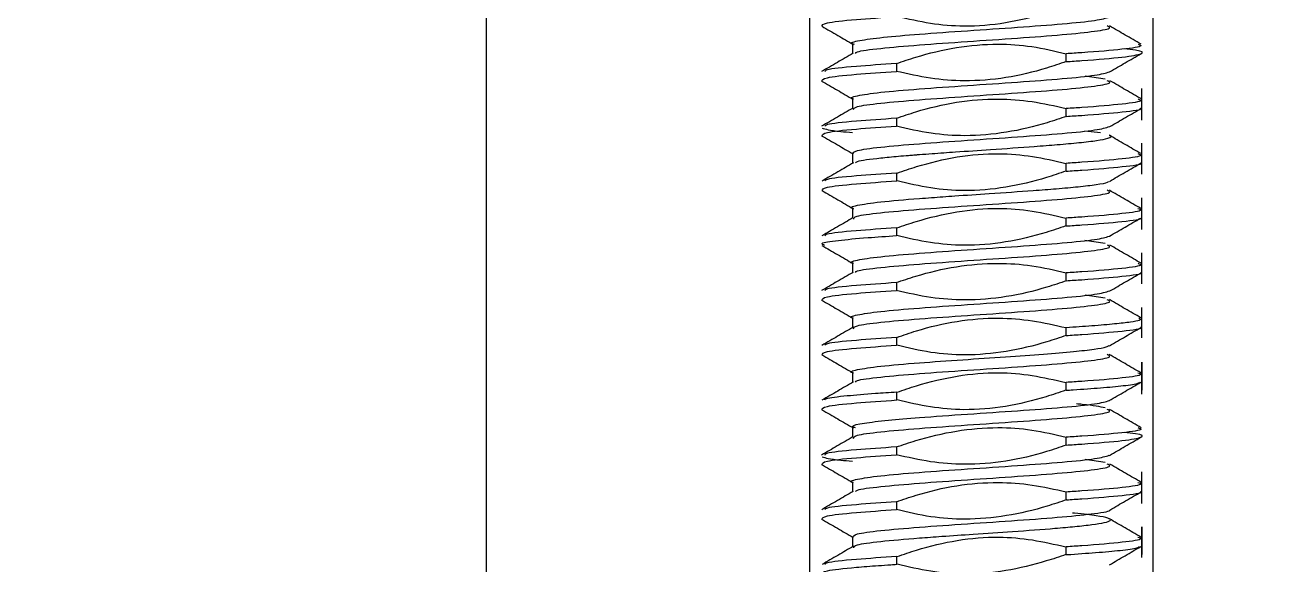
# Model space of a CAD drawing. Header units: millimetres. Extents: x 2 to 1187, y 2 to 839.
# Drawn here: x 187.416 to 190.286, y 437.125 to 438.356 of the extents above; entities that cross this region are included whole.
import ezdxf

# ---------------------------------------------------------------- set-up
doc = ezdxf.new("R2010")
doc.units = ezdxf.units.MM

msp = doc.modelspace()

# ---------------------------------------------------------------- hatches: boundary and pattern name
h = msp.add_hatch()
h.set_pattern_fill('ANSI31', color=256, scale=0.3)
h.paths.add_polyline_path([(600.3858, 723.2245), (600.3858, 724.6149), (599.1608, 724.6149, 0.414214), (598.8858, 724.3399), (598.8858, 719.8899, 0.414214), (599.1608, 719.6149), (600.3858, 719.6149), (600.3858, 721.0053, -0.444966)])
h.paths.add_polyline_path([(648.8858, 724.3399, 0.414214), (648.6108, 724.6149), (647.8858, 724.6149), (647.3858, 724.6149), (647.3858, 723.2245, -0.444966), (647.3858, 721.0053), (647.3858, 719.6149), (648.6108, 719.6149, 0.414214), (648.8858, 719.8899)])
h.paths.add_polyline_path([(648.8858, 681.5899, 0.414214), (648.6108, 681.8649), (647.3858, 681.8649), (647.3858, 680.4745, -0.444966), (647.3858, 678.2553), (647.3858, 676.8649), (648.6108, 676.8649, 0.414214), (648.8858, 677.1399)])
h.paths.add_polyline_path([(600.3858, 678.2553, -0.444966), (600.3858, 680.4745), (600.3858, 681.8649), (599.1608, 681.8649, 0.414214), (598.8858, 681.5899), (598.8858, 677.1399, 0.414214), (599.1608, 676.8649), (600.1358, 676.8649), (600.3858, 676.8649)])
h.paths.add_polyline_path([(204.0979, 197.9237, 0.414214), (203.8229, 198.1987), (203.0979, 198.1987), (202.5979, 198.1987), (202.5979, 196.8084, -0.212442), (203.0916, 195.6987, -0.212442), (202.5979, 194.5891), (202.5979, 193.1987), (203.8229, 193.1987, 0.414214), (204.0979, 193.4737)])
h.paths.add_polyline_path([(155.5979, 198.1987), (154.3729, 198.1987, 0.414214), (154.0979, 197.9237), (154.0979, 193.4737, 0.414214), (154.3729, 193.1987), (155.5979, 193.1987), (155.5979, 194.5891, -0.212442), (155.1041, 195.6987, -0.212442), (155.5979, 196.8084)])
h.paths.add_polyline_path([(155.5979, 154.0584), (155.5979, 155.4487), (154.3729, 155.4487, 0.414214), (154.0979, 155.1737), (154.0979, 150.7237, 0.414214), (154.3729, 150.4487), (155.3479, 150.4487), (155.5979, 150.4487), (155.5979, 151.8391, -0.444966)])
h.paths.add_polyline_path([(204.0979, 155.1737, 0.414214), (203.8229, 155.4487), (202.5979, 155.4487), (202.5979, 154.0584, -0.212442), (203.0916, 152.9487, -0.212442), (202.5979, 151.8391), (202.5979, 150.4487), (203.8229, 150.4487, 0.414214), (204.0979, 150.7237)])
h = msp.add_hatch()
h.set_pattern_fill('ANSI31', color=256, scale=0.3, angle=90)
h.paths.add_polyline_path([(159.0979, 197.9237, 0.414214), (158.8229, 198.1987), (157.5979, 198.1987), (157.5979, 196.8084, -0.212442), (158.0916, 195.6987, -0.212442), (157.5979, 194.5891), (157.5979, 193.1987), (158.8229, 193.1987, 0.414214), (159.0979, 193.4737)])
h.paths.add_polyline_path([(200.5979, 196.8084), (200.5979, 198.1987), (199.3729, 198.1987, 0.414214), (199.0979, 197.9237), (199.0979, 193.4737, 0.414214), (199.3729, 193.1987), (200.3479, 193.1987), (200.5979, 193.1987), (200.5979, 194.5891, -0.444966)])
h.paths.add_polyline_path([(157.5979, 154.0584), (157.5979, 155.4487), (158.8229, 155.4487), (159.0979, 155.4487), (159.0979, 150.4487), (158.8229, 150.4487), (157.5979, 150.4487), (157.5979, 151.8391, 0.444966)])
h.paths.add_polyline_path([(200.5979, 154.0584), (200.5979, 155.4487), (199.3729, 155.4487, 0.414214), (199.0979, 155.1737), (199.0979, 150.7237, 0.414214), (199.3729, 150.4487), (200.5979, 150.4487), (200.5979, 151.8391, -0.444966)])
h.paths.add_polyline_path([(603.8858, 724.3399, 0.414214), (603.6108, 724.6149), (602.3858, 724.6149), (602.3858, 723.2245, -0.444966), (602.3858, 721.0053), (602.3858, 719.6149), (603.6108, 719.6149, 0.414214), (603.8858, 719.8899)])
h.paths.add_polyline_path([(645.3858, 724.6149), (644.1608, 724.6149, 0.414214), (643.8858, 724.3399), (643.8858, 719.8899, 0.414214), (644.1608, 719.6149), (645.1358, 719.6149), (645.3858, 719.6149), (645.3858, 721.0053, -0.444966), (645.3858, 723.2245)])
h.paths.add_polyline_path([(645.3858, 680.4745), (645.3858, 681.8649), (644.1608, 681.8649, 0.414214), (643.8858, 681.5899), (643.8858, 677.1399, 0.414214), (644.1608, 676.8649), (645.3858, 676.8649), (645.3858, 678.2553, -0.444966)])
h.paths.add_polyline_path([(603.8858, 681.5899, 0.414214), (603.6108, 681.8649), (602.6358, 681.8649), (602.3858, 681.8649), (602.3858, 680.4745, -0.444966), (602.3858, 678.2553), (602.3858, 676.8649), (603.6108, 676.8649, 0.414214), (603.8858, 677.1399)])

# ---------------------------------------------------------------- linework, layer by layer
at = {"color": 7, "linetype": 'Continuous', "lineweight": 25}
for p, q in [((188.4678, 440.6266), (188.4678, 435.3766)), ((189.206, 440.6203), (189.206, 435.3766)), ((189.9898, 435.3766), (189.9898, 440.6203)), ((189.3035, 438.3147), (189.3035, 438.2913)), ((189.7914, 438.2733), (189.7914, 438.2912)), ((189.4044, 438.269), (189.4044, 438.2512)), ((189.8805, 438.2332), (189.8345, 438.24)), ((189.9638, 438.1395), (189.9638, 438.2121)), ((189.3035, 438.1897), (189.3035, 438.1665)), ((189.4044, 438.144), (189.4044, 438.1261)), ((189.7914, 438.1483), (189.7914, 438.1662)), ((189.8697, 438.1104), (189.8342, 438.1149)), ((189.9638, 438.0168), (189.9638, 438.0871)), ((189.3035, 438.0647), (189.3035, 438.041)), ((189.7914, 438.0234), (189.7914, 438.0411)), ((189.4044, 438.019), (189.4044, 438.0011)), ((189.3035, 437.9398), (189.3035, 437.9161)), ((189.9638, 437.8905), (189.9638, 437.9621)), ((189.7914, 437.8983), (189.7914, 437.9162)), ((189.4044, 437.894), (189.4044, 437.8762)), ((189.8806, 437.8582), (189.8343, 437.865)), ((189.9638, 437.766), (189.9638, 437.8371)), ((189.3035, 437.8147), (189.3035, 437.7915)), ((189.4044, 437.769), (189.4044, 437.7512)), ((189.7914, 437.7733), (189.7914, 437.7912)), ((189.8805, 437.7332), (189.8345, 437.74)), ((189.9638, 437.6427), (189.9638, 437.7121)), ((189.3035, 437.6897), (189.3035, 437.6662)), ((189.7914, 437.6483), (189.7914, 437.6661)), ((189.4044, 437.644), (189.4044, 437.6261)), ((189.9638, 437.5233), (189.9638, 437.5871)), ((189.9638, 437.5871), (189.9638, 437.5233)), ((189.9638, 437.5143), (189.9638, 437.5871)), ((189.3035, 437.5647), (189.3035, 437.5409)), ((189.7914, 437.5234), (189.7914, 437.5412)), ((189.4044, 437.519), (189.4044, 437.5012)), ((189.3035, 437.4397), (189.3035, 437.4163)), ((189.4044, 437.394), (189.4044, 437.3762)), ((189.7914, 437.3983), (189.7914, 437.4162)), ((189.8805, 437.3582), (189.8345, 437.365)), ((189.9638, 437.2648), (189.9638, 437.3371)), ((189.3035, 437.3147), (189.3035, 437.2914)), ((189.7914, 437.2733), (189.7914, 437.2911)), ((189.4044, 437.269), (189.4044, 437.2511)), ((189.9638, 437.1483), (189.9638, 437.2121)), ((189.9638, 437.2121), (189.9638, 437.1483)), ((189.9638, 437.1414), (189.9638, 437.2121)), ((189.3035, 437.1897), (189.3035, 437.166)), ((189.7914, 437.1483), (189.7914, 437.1662)), ((189.4044, 437.144), (189.4044, 437.1261))]:
    msp.add_line(p, q, dxfattribs=at)
at = {"color": 7, "linetype": 'Continuous', "lineweight": 18}
msp.add_circle((179.0979, 455.6266), 42.7508, dxfattribs=at)
at = {"color": 7, "linetype": 'Continuous', "lineweight": 25}
msp.add_arc((179.0979, 455.6266), 56.25, 154.83497, 352.33774, dxfattribs=at)
for points, knots in [([(189.7903, 438.3983), (189.7755, 438.3933), (189.7007, 438.368), (189.5958, 438.3487), (189.481, 438.3588), (189.4308, 438.3704), (189.4054, 438.3762)], [0, 0, 0, 0, 0.1201775, 0.6053162, 0.8008471, 1, 1, 1, 1]), ([(189.2344, 438.3539), (189.2348, 438.3565), (189.2356, 438.3617), (189.3015, 438.3691), (189.3721, 438.3739), (189.4047, 438.3762)], [0, 0, 0, 0, 0.3451406, 0.6968531, 1, 1, 1, 1]), ([(189.3085, 438.3125), (189.3067, 438.313), (189.2954, 438.316), (189.3159, 438.3214), (189.3685, 438.3288), (189.456, 438.3362), (189.5651, 438.3439), (189.6828, 438.3517), (189.7866, 438.3595), (189.8646, 438.3673), (189.8817, 438.3724), (189.8901, 438.375)], [0, 0, 0, 0, 0.022833, 0.143513, 0.261189, 0.375857, 0.501036, 0.626215, 0.751394, 0.876573, 1, 1, 1, 1]), ([(189.2342, 438.354), (189.2462, 438.347), (189.2701, 438.3331), (189.294, 438.3192), (189.3059, 438.3123)], [0, 0, 0, 0, 0.500196, 1, 1, 1, 1]), ([(189.3106, 438.2921), (189.3112, 438.2933), (189.3131, 438.2971), (189.3639, 438.3035), (189.4522, 438.3113), (189.5651, 438.3192), (189.6823, 438.327), (189.7873, 438.3348), (189.8614, 438.3426), (189.8969, 438.3492), (189.8882, 438.3532), (189.8852, 438.3546)], [0, 0, 0, 0, 0.057847, 0.182825, 0.307803, 0.432782, 0.55776, 0.682738, 0.807717, 0.932695, 1, 1, 1, 1]), ([(189.9621, 438.313), (189.9501, 438.32), (189.9262, 438.3339), (189.9022, 438.3478), (189.8903, 438.3547)], [0, 0, 0, 0, 0.500271, 1, 1, 1, 1]), ([(189.4036, 438.269), (189.4184, 438.2739), (189.4933, 438.2989), (189.5982, 438.3177), (189.7142, 438.3095), (189.7654, 438.2973), (189.7914, 438.2912)], [0, 0, 0, 0, 0.119285, 0.600473, 0.796805, 1, 1, 1, 1]), ([(189.9554, 438.3131), (189.9588, 438.3118), (189.9691, 438.3079), (189.925, 438.3013), (189.855, 438.2953), (189.8035, 438.292), (189.7914, 438.2912)], [0, 0, 0, 0, 0.178998, 0.535276, 0.891554, 1, 1, 1, 1]), ([(189.3051, 438.2922), (189.2932, 438.2853), (189.2692, 438.2714), (189.2452, 438.2575), (189.2332, 438.2506)], [0, 0, 0, 0, 0.499752, 1, 1, 1, 1]), ([(189.7914, 438.2733), (189.8034, 438.2741), (189.8549, 438.2775), (189.9275, 438.2835), (189.9691, 438.2913), (189.9664, 438.2976), (189.9328, 438.3012), (189.9234, 438.3022)], [0, 0, 0, 0, 0.082482, 0.352994, 0.623507, 0.89402, 1, 1, 1, 1]), ([(189.8903, 438.2498), (189.9023, 438.2568), (189.9262, 438.2707), (189.9501, 438.2845), (189.9621, 438.2915)], [0, 0, 0, 0, 0.499838, 1, 1, 1, 1]), ([(189.4041, 438.269), (189.3719, 438.2667), (189.3022, 438.2619), (189.2436, 438.2558), (189.2412, 438.2519), (189.2405, 438.2506)], [0, 0, 0, 0, 0.364217, 0.788961, 1, 1, 1, 1]), ([(189.7913, 438.2733), (189.7764, 438.2682), (189.7017, 438.2425), (189.5964, 438.2247), (189.4807, 438.2337), (189.4297, 438.2453), (189.4037, 438.2511)], [0, 0, 0, 0, 0.119414, 0.601942, 0.797504, 1, 1, 1, 1]), ([(189.2333, 438.229), (189.2453, 438.222), (189.2693, 438.2081), (189.2932, 438.1942), (189.3052, 438.1873)], [0, 0, 0, 0, 0.500167, 1, 1, 1, 1]), ([(189.2344, 438.229), (189.2348, 438.2315), (189.2355, 438.2367), (189.3014, 438.2441), (189.3717, 438.2489), (189.4041, 438.2511)], [0, 0, 0, 0, 0.3460231, 0.6979819, 1, 1, 1, 1]), ([(189.3058, 438.1874), (189.3056, 438.1875), (189.2938, 438.1901), (189.3112, 438.1954), (189.3614, 438.2032), (189.4528, 438.211), (189.5649, 438.2188), (189.6826, 438.2266), (189.7864, 438.2345), (189.8644, 438.2422), (189.8815, 438.2474), (189.89, 438.2499)], [0, 0, 0, 0, 0.002186, 0.127184, 0.252182, 0.37718, 0.502177, 0.627175, 0.752173, 0.877171, 1, 1, 1, 1]), ([(189.3062, 438.1637), (189.3065, 438.166), (189.3073, 438.171), (189.3632, 438.1785), (189.4526, 438.1863), (189.5653, 438.1942), (189.6825, 438.202), (189.7875, 438.2098), (189.8615, 438.2176), (189.8969, 438.2242), (189.8882, 438.2282), (189.8852, 438.2296)], [0, 0, 0, 0, 0.106815, 0.225397, 0.343979, 0.462561, 0.581142, 0.699724, 0.818306, 0.936888, 1, 1, 1, 1]), ([(189.963, 438.188), (189.951, 438.195), (189.927, 438.2089), (189.9031, 438.2228), (189.8911, 438.2297)], [0, 0, 0, 0, 0.500199, 1, 1, 1, 1]), ([(189.404, 438.1439), (189.4188, 438.149), (189.4935, 438.1748), (189.5988, 438.1924), (189.7145, 438.1838), (189.7655, 438.1723), (189.7914, 438.1665)], [0, 0, 0, 0, 0.119443, 0.601986, 0.798124, 1, 1, 1, 1]), ([(189.9554, 438.1881), (189.9588, 438.1868), (189.9691, 438.1829), (189.9251, 438.1763), (189.8552, 438.1703), (189.8035, 438.1669), (189.7914, 438.1662)], [0, 0, 0, 0, 0.1781075, 0.5344611, 0.8908146, 1, 1, 1, 1]), ([(189.3052, 438.1674), (189.2932, 438.1605), (189.2693, 438.1466), (189.2453, 438.1327), (189.2334, 438.1258)], [0, 0, 0, 0, 0.499848, 1, 1, 1, 1]), ([(189.4042, 438.144), (189.3721, 438.1417), (189.3025, 438.1369), (189.2442, 438.1309), (189.2417, 438.127), (189.2409, 438.1258)], [0, 0, 0, 0, 0.368688, 0.799171, 1, 1, 1, 1]), ([(189.7925, 438.1484), (189.7777, 438.1434), (189.7029, 438.1182), (189.5978, 438.0999), (189.4815, 438.1079), (189.43, 438.1199), (189.4038, 438.1261)], [0, 0, 0, 0, 0.119028, 0.599301, 0.795571, 1, 1, 1, 1]), ([(189.7918, 438.1484), (189.8038, 438.1491), (189.8554, 438.1525), (189.9229, 438.1585), (189.966, 438.1639), (189.9612, 438.1666), (189.961, 438.1667)], [0, 0, 0, 0, 0.12862, 0.553298, 0.977976, 1, 1, 1, 1]), ([(189.8909, 438.1251), (189.9029, 438.132), (189.9268, 438.1459), (189.9508, 438.1598), (189.9628, 438.1667)], [0, 0, 0, 0, 0.499782, 1, 1, 1, 1]), ([(189.2342, 438.1217), (189.2421, 438.1191), (189.2524, 438.1157), (189.2942, 438.1123), (189.3036, 438.1116)], [0, 0, 0, 0, 0.7746193, 1, 1, 1, 1]), ([(189.2349, 438.1043), (189.2354, 438.1068), (189.2364, 438.1118), (189.3016, 438.1191), (189.3718, 438.1239), (189.4042, 438.1261)], [0, 0, 0, 0, 0.335917, 0.693698, 1, 1, 1, 1]), ([(189.3052, 438.0626), (189.3055, 438.0652), (189.306, 438.0704), (189.363, 438.0782), (189.4527, 438.086), (189.5652, 438.0938), (189.6828, 438.1016), (189.7866, 438.1095), (189.8649, 438.1173), (189.882, 438.1225), (189.8906, 438.1251)], [0, 0, 0, 0, 0.124648, 0.24971, 0.374771, 0.499833, 0.624895, 0.749957, 0.875019, 1, 1, 1, 1]), ([(189.2334, 438.1043), (189.2453, 438.0974), (189.2693, 438.0835), (189.2933, 438.0696), (189.3052, 438.0626)], [0, 0, 0, 0, 0.500267, 1, 1, 1, 1]), ([(189.311, 438.0423), (189.3116, 438.0434), (189.3136, 438.0472), (189.3544, 438.0522), (189.4008, 438.0568), (189.4278, 438.0591), (189.4419, 438.0602), (189.4492, 438.0608), (189.4528, 438.0611), (189.4547, 438.0612), (189.4556, 438.0613), (189.456, 438.0613), (189.4563, 438.0613), (189.4564, 438.0613), (189.4658, 438.0621), (189.4924, 438.064), (189.5462, 438.0678), (189.6266, 438.0732), (189.7072, 438.0788), (189.7741, 438.084), (189.8235, 438.0885), (189.8648, 438.0934), (189.8889, 438.0987), (189.8977, 438.1025), (189.8901, 438.1046), (189.8895, 438.1048)], [0, 0, 0, 0, 0.053326, 0.178192, 0.240925, 0.27233, 0.288037, 0.295891, 0.299818, 0.301781, 0.302763, 0.303254, 0.303499, 0.303622, 0.303644, 0.338645, 0.399473, 0.486029, 0.598173, 0.664131, 0.736526, 0.815351, 0.900599, 0.99226, 1, 1, 1, 1]), ([(189.9618, 438.0634), (189.9498, 438.0703), (189.9259, 438.0842), (189.902, 438.0981), (189.89, 438.1051)], [0, 0, 0, 0, 0.500178, 1, 1, 1, 1]), ([(189.4055, 438.019), (189.4203, 438.0241), (189.4951, 438.0495), (189.6001, 438.0684), (189.715, 438.0584), (189.7653, 438.0469), (189.7907, 438.0411)], [0, 0, 0, 0, 0.1200928, 0.6050972, 0.8007253, 1, 1, 1, 1]), ([(189.9548, 438.0634), (189.9586, 438.062), (189.9696, 438.058), (189.9254, 438.0514), (189.8552, 438.0453), (189.8034, 438.0419), (189.7912, 438.0411)], [0, 0, 0, 0, 0.190623, 0.541039, 0.891455, 1, 1, 1, 1]), ([(189.306, 438.0425), (189.2941, 438.0355), (189.2702, 438.0216), (189.2463, 438.0077), (189.2343, 438.0008)], [0, 0, 0, 0, 0.4997823, 1, 1, 1, 1]), ([(189.7912, 438.0233), (189.8035, 438.0241), (189.8554, 438.0275), (189.923, 438.0336), (189.9661, 438.0389), (189.9612, 438.0416), (189.961, 438.0418)], [0, 0, 0, 0, 0.131156, 0.554976, 0.978795, 1, 1, 1, 1]), ([(189.8901, 438), (189.902, 438.007), (189.9259, 438.0209), (189.9499, 438.0348), (189.9619, 438.0417)], [0, 0, 0, 0, 0.4997299, 1, 1, 1, 1]), ([(189.2346, 437.979), (189.235, 437.9816), (189.2359, 437.9867), (189.3017, 437.9941), (189.3722, 437.9989), (189.4047, 438.0012)], [0, 0, 0, 0, 0.342073, 0.695744, 1, 1, 1, 1]), ([(189.4048, 438.019), (189.3725, 438.0168), (189.3026, 438.012), (189.2442, 438.006), (189.2417, 438.0022), (189.2409, 438.0009)], [0, 0, 0, 0, 0.369779, 0.799537, 1, 1, 1, 1]), ([(189.3057, 437.9375), (189.3055, 437.9376), (189.2938, 437.9402), (189.3113, 437.9454), (189.3615, 437.9532), (189.4311, 437.9591), (189.4914, 437.9636), (189.5443, 437.9674), (189.624, 437.9727), (189.7045, 437.9782), (189.7717, 437.9834), (189.822, 437.9879), (189.8625, 437.9929), (189.8865, 437.997), (189.8876, 437.9994), (189.8879, 438.0001)], [0, 0, 0, 0, 0.001791, 0.12623, 0.250669, 0.375059, 0.408487, 0.468065, 0.553693, 0.665225, 0.730994, 0.803281, 0.882076, 0.967372, 1, 1, 1, 1]), ([(189.7908, 438.0233), (189.776, 438.0183), (189.7012, 437.9933), (189.5964, 437.9737), (189.4813, 437.9834), (189.4309, 437.9952), (189.4054, 438.0012)], [0, 0, 0, 0, 0.120007, 0.604166, 0.799959, 1, 1, 1, 1]), ([(189.2343, 437.9791), (189.2462, 437.9721), (189.2701, 437.9582), (189.2941, 437.9443), (189.306, 437.9374)], [0, 0, 0, 0, 0.500239, 1, 1, 1, 1]), ([(189.3065, 437.9136), (189.3065, 437.9159), (189.3067, 437.9209), (189.3622, 437.9285), (189.452, 437.9363), (189.565, 437.9441), (189.6822, 437.9519), (189.7873, 437.9597), (189.8614, 437.9676), (189.897, 437.9742), (189.8882, 437.9783), (189.885, 437.9797)], [0, 0, 0, 0, 0.105828, 0.224699, 0.34388, 0.461967, 0.580085, 0.698204, 0.816323, 0.934442, 1, 1, 1, 1]), ([(189.9616, 437.9382), (189.9497, 437.9451), (189.9257, 437.959), (189.9018, 437.9729), (189.8899, 437.9799)], [0, 0, 0, 0, 0.500258, 1, 1, 1, 1]), ([(189.3055, 437.9172), (189.2935, 437.9103), (189.2696, 437.8964), (189.2456, 437.8825), (189.2337, 437.8755)], [0, 0, 0, 0, 0.499726, 1, 1, 1, 1]), ([(189.4045, 437.894), (189.4193, 437.899), (189.4942, 437.9239), (189.599, 437.9434), (189.7144, 437.9341), (189.765, 437.9222), (189.7906, 437.9161)], [0, 0, 0, 0, 0.119785, 0.602972, 0.799065, 1, 1, 1, 1]), ([(189.9552, 437.9382), (189.9587, 437.9369), (189.9693, 437.933), (189.9251, 437.9264), (189.855, 437.9204), (189.8033, 437.917), (189.7911, 437.9162)], [0, 0, 0, 0, 0.182986, 0.537165, 0.891345, 1, 1, 1, 1]), ([(189.7911, 437.8983), (189.8033, 437.8991), (189.8551, 437.9025), (189.9226, 437.9085), (189.9658, 437.9137), (189.9615, 437.9164), (189.9614, 437.9164)], [0, 0, 0, 0, 0.132081, 0.562408, 0.992736, 1, 1, 1, 1]), ([(189.8899, 437.8748), (189.9018, 437.8817), (189.9256, 437.8955), (189.9493, 437.9093), (189.9611, 437.9162)], [0, 0, 0, 0, 0.502973, 1, 1, 1, 1]), ([(189.4044, 437.894), (189.3721, 437.8918), (189.3022, 437.8869), (189.2435, 437.8807), (189.2412, 437.8768), (189.2404, 437.8755)], [0, 0, 0, 0, 0.364743, 0.788443, 1, 1, 1, 1]), ([(189.7905, 437.8983), (189.7757, 437.8932), (189.701, 437.8677), (189.5958, 437.8491), (189.4807, 437.8589), (189.4302, 437.8704), (189.4047, 437.8762)], [0, 0, 0, 0, 0.11991, 0.6043283, 0.8000041, 1, 1, 1, 1]), ([(189.2402, 437.8539), (189.2367, 437.8555), (189.2278, 437.8593), (189.2655, 437.8652), (189.3279, 437.8711), (189.3818, 437.8747), (189.4045, 437.8762)], [0, 0, 0, 0, 0.205375, 0.51428, 0.795493, 1, 1, 1, 1]), ([(189.2337, 437.8539), (189.2457, 437.847), (189.2696, 437.8331), (189.2935, 437.8192), (189.3055, 437.8123)], [0, 0, 0, 0, 0.500163, 1, 1, 1, 1]), ([(189.3059, 437.8124), (189.3057, 437.8124), (189.2938, 437.8151), (189.3111, 437.8204), (189.3614, 437.8282), (189.4528, 437.836), (189.5648, 437.8439), (189.6826, 437.8517), (189.7864, 437.8595), (189.8644, 437.8673), (189.8814, 437.8724), (189.8899, 437.875)], [0, 0, 0, 0, 0.002497, 0.127502, 0.252507, 0.377513, 0.50254, 0.627566, 0.752592, 0.877617, 1, 1, 1, 1]), ([(189.3108, 437.7922), (189.3114, 437.7934), (189.3134, 437.7972), (189.364, 437.8035), (189.4523, 437.8113), (189.5653, 437.8192), (189.6824, 437.827), (189.7874, 437.8348), (189.8614, 437.8426), (189.8968, 437.8492), (189.8882, 437.8532), (189.8853, 437.8546)], [0, 0, 0, 0, 0.0556967, 0.1810687, 0.3064406, 0.4318125, 0.5571845, 0.6825564, 0.8079284, 0.9333003, 1, 1, 1, 1]), ([(189.9627, 437.813), (189.9507, 437.82), (189.9267, 437.8338), (189.9027, 437.8478), (189.8908, 437.8547)], [0, 0, 0, 0, 0.5002501, 1, 1, 1, 1]), ([(189.4033, 437.7689), (189.4181, 437.774), (189.4929, 437.7994), (189.5981, 437.8173), (189.7141, 437.8093), (189.7654, 437.7975), (189.7914, 437.7915)], [0, 0, 0, 0, 0.1192304, 0.6004972, 0.7970553, 1, 1, 1, 1]), ([(189.9554, 437.813), (189.9588, 437.8118), (189.9691, 437.8078), (189.925, 437.8013), (189.8551, 437.7953), (189.8035, 437.792), (189.7914, 437.7912)], [0, 0, 0, 0, 0.177675, 0.534418, 0.891162, 1, 1, 1, 1]), ([(189.305, 437.7924), (189.293, 437.7854), (189.2691, 437.7715), (189.2451, 437.7577), (189.2331, 437.7507)], [0, 0, 0, 0, 0.499819, 1, 1, 1, 1]), ([(189.404, 437.769), (189.3719, 437.7667), (189.3024, 437.7619), (189.244, 437.7558), (189.2415, 437.752), (189.2407, 437.7507)], [0, 0, 0, 0, 0.366865, 0.795685, 1, 1, 1, 1]), ([(189.7923, 437.7734), (189.7774, 437.7683), (189.7027, 437.7427), (189.5974, 437.725), (189.4811, 437.7332), (189.4296, 437.7451), (189.4032, 437.7511)], [0, 0, 0, 0, 0.1189585, 0.599334, 0.795149, 1, 1, 1, 1]), ([(189.7917, 437.7734), (189.8037, 437.7741), (189.8553, 437.7775), (189.9228, 437.7835), (189.9659, 437.7888), (189.9613, 437.7916), (189.9611, 437.7917)], [0, 0, 0, 0, 0.1289745, 0.555358, 0.9817414, 1, 1, 1, 1]), ([(189.8909, 437.75), (189.9029, 437.7569), (189.9269, 437.7708), (189.9508, 437.7847), (189.9628, 437.7917)], [0, 0, 0, 0, 0.499839, 1, 1, 1, 1]), ([(189.2348, 437.7292), (189.2352, 437.7317), (189.2361, 437.7368), (189.3015, 437.7441), (189.3716, 437.7489), (189.404, 437.7511)], [0, 0, 0, 0, 0.339322, 0.6953658, 1, 1, 1, 1]), ([(189.3053, 437.6876), (189.3053, 437.6876), (189.2937, 437.6902), (189.3113, 437.6954), (189.3615, 437.7032), (189.4529, 437.711), (189.565, 437.7188), (189.6827, 437.7266), (189.7865, 437.7345), (189.8647, 437.7423), (189.8819, 437.7475), (189.8904, 437.7501)], [0, 0, 0, 0, 0.000414, 0.125426, 0.250438, 0.37545, 0.500462, 0.625474, 0.750487, 0.875499, 1, 1, 1, 1]), ([(189.2331, 437.7292), (189.2451, 437.7222), (189.2691, 437.7084), (189.293, 437.6945), (189.305, 437.6875)], [0, 0, 0, 0, 0.500224, 1, 1, 1, 1]), ([(189.3064, 437.6638), (189.3068, 437.6661), (189.3076, 437.671), (189.3632, 437.6785), (189.4527, 437.6863), (189.5655, 437.6942), (189.6827, 437.702), (189.7876, 437.7098), (189.8617, 437.7176), (189.8973, 437.7244), (189.8881, 437.7285), (189.8847, 437.73)], [0, 0, 0, 0, 0.103982, 0.2221, 0.340218, 0.458322, 0.576425, 0.694527, 0.81263, 0.930732, 1, 1, 1, 1]), ([(189.9622, 437.6884), (189.9502, 437.6954), (189.9262, 437.7092), (189.9023, 437.7231), (189.8903, 437.7301)], [0, 0, 0, 0, 0.500167, 1, 1, 1, 1]), ([(189.405, 437.644), (189.4198, 437.6491), (189.4945, 437.6748), (189.5998, 437.6929), (189.7151, 437.6834), (189.7658, 437.672), (189.7914, 437.6662)], [0, 0, 0, 0, 0.119734, 0.60353, 0.799222, 1, 1, 1, 1]), ([(189.9571, 437.6884), (189.96, 437.6865), (189.965, 437.6833), (189.9394, 437.6787), (189.9036, 437.6745), (189.8537, 437.6703), (189.8115, 437.6675), (189.7914, 437.6661)], [0, 0, 0, 0, 0.2528795, 0.4328287, 0.6217728, 0.819707, 1, 1, 1, 1]), ([(189.3057, 437.6675), (189.2938, 437.6606), (189.2699, 437.6467), (189.2459, 437.6328), (189.234, 437.6258)], [0, 0, 0, 0, 0.499825, 1, 1, 1, 1]), ([(189.7915, 437.6484), (189.8037, 437.6492), (189.8554, 437.6525), (189.9231, 437.6586), (189.9661, 437.6639), (189.9612, 437.6667), (189.9609, 437.6668)], [0, 0, 0, 0, 0.129773, 0.552796, 0.975819, 1, 1, 1, 1]), ([(189.8905, 437.6251), (189.9024, 437.632), (189.9264, 437.6459), (189.9504, 437.6598), (189.9623, 437.6668)], [0, 0, 0, 0, 0.499736, 1, 1, 1, 1]), ([(189.2348, 437.6042), (189.2352, 437.6066), (189.2362, 437.6117), (189.3017, 437.6191), (189.372, 437.6239), (189.4045, 437.6261)], [0, 0, 0, 0, 0.338443, 0.694501, 1, 1, 1, 1]), ([(189.4046, 437.644), (189.3724, 437.6417), (189.3026, 437.6369), (189.2443, 437.6309), (189.2418, 437.6271), (189.241, 437.6259)], [0, 0, 0, 0, 0.370161, 0.801577, 1, 1, 1, 1]), ([(189.3056, 437.5625), (189.3054, 437.5625), (189.2937, 437.5652), (189.3113, 437.5704), (189.3617, 437.5782), (189.4504, 437.5858), (189.5524, 437.5929), (189.6521, 437.5996), (189.7398, 437.6058), (189.8092, 437.6116), (189.8567, 437.617), (189.8835, 437.6215), (189.8877, 437.6242), (189.8894, 437.6253)], [0, 0, 0, 0, 0.001415, 0.125629, 0.249844, 0.374047, 0.486497, 0.592306, 0.691463, 0.783957, 0.869777, 0.948914, 1, 1, 1, 1]), ([(189.7918, 437.6483), (189.7769, 437.6434), (189.7021, 437.6184), (189.5972, 437.5993), (189.4815, 437.608), (189.4306, 437.62), (189.4048, 437.6262)], [0, 0, 0, 0, 0.1195547, 0.6017918, 0.7980402, 1, 1, 1, 1]), ([(189.234, 437.6042), (189.2459, 437.5973), (189.2699, 437.5834), (189.2938, 437.5695), (189.3058, 437.5625)], [0, 0, 0, 0, 0.500268, 1, 1, 1, 1]), ([(189.3107, 437.5422), (189.3114, 437.5434), (189.3133, 437.5471), (189.3639, 437.5535), (189.4522, 437.5614), (189.5652, 437.5691), (189.6824, 437.5768), (189.7874, 437.5846), (189.8615, 437.5924), (189.8971, 437.5991), (189.8881, 437.6032), (189.8848, 437.6047)], [0, 0, 0, 0, 0.0557131, 0.1804191, 0.3051252, 0.4298219, 0.5545346, 0.6792489, 0.8039648, 0.9286822, 1, 1, 1, 1]), ([(189.9615, 437.5633), (189.9495, 437.5702), (189.9256, 437.5841), (189.9017, 437.598), (189.8898, 437.605)], [0, 0, 0, 0, 0.500219, 1, 1, 1, 1]), ([(189.3059, 437.5424), (189.2939, 437.5354), (189.27, 437.5215), (189.2461, 437.5076), (189.2341, 437.5006)], [0, 0, 0, 0, 0.499741, 1, 1, 1, 1]), ([(189.4053, 437.519), (189.4201, 437.524), (189.4949, 437.5491), (189.5997, 437.5687), (189.7146, 437.5587), (189.7649, 437.547), (189.7903, 437.5411)], [0, 0, 0, 0, 0.1201303, 0.6049071, 0.8004825, 1, 1, 1, 1]), ([(189.9549, 437.5634), (189.9587, 437.562), (189.9694, 437.558), (189.9253, 437.5514), (189.8551, 437.5454), (189.8033, 437.542), (189.791, 437.5412)], [0, 0, 0, 0, 0.187445, 0.539291, 0.891138, 1, 1, 1, 1]), ([(189.791, 437.5234), (189.7964, 437.5237), (189.825, 437.5256), (189.8739, 437.5291), (189.9252, 437.534), (189.9562, 437.5382), (189.9578, 437.5408), (189.9583, 437.5416)], [0, 0, 0, 0, 0.057212, 0.305425, 0.576286, 0.869767, 1, 1, 1, 1]), ([(189.8898, 437.4999), (189.9017, 437.5068), (189.9256, 437.5207), (189.9495, 437.5346), (189.9615, 437.5416)], [0, 0, 0, 0, 0.4997654, 1, 1, 1, 1]), ([(189.4047, 437.519), (189.3881, 437.5179), (189.3445, 437.515), (189.2856, 437.51), (189.2418, 437.505), (189.2402, 437.5018), (189.2397, 437.5007)], [0, 0, 0, 0, 0.179221, 0.471482, 0.817015, 1, 1, 1, 1]), ([(189.7903, 437.5233), (189.7755, 437.5183), (189.7007, 437.493), (189.5958, 437.4737), (189.4809, 437.4839), (189.4307, 437.4954), (189.4054, 437.5012)], [0, 0, 0, 0, 0.12017, 0.605331, 0.800878, 1, 1, 1, 1]), ([(189.2344, 437.4789), (189.2348, 437.4815), (189.2356, 437.4867), (189.3015, 437.4941), (189.3721, 437.4989), (189.4047, 437.5012)], [0, 0, 0, 0, 0.345278, 0.696895, 1, 1, 1, 1]), ([(189.3107, 437.4374), (189.3075, 437.4387), (189.2986, 437.4424), (189.326, 437.4483), (189.3802, 437.4548), (189.4612, 437.4616), (189.5651, 437.4689), (189.6827, 437.4767), (189.7866, 437.4845), (189.8646, 437.4923), (189.8816, 437.4974), (189.8901, 437.5)], [0, 0, 0, 0, 0.063853, 0.176583, 0.281237, 0.377797, 0.502596, 0.627409, 0.752223, 0.877036, 1, 1, 1, 1]), ([(189.8806, 437.4832), (189.868, 437.4858), (189.8536, 437.4888), (189.8191, 437.4918), (189.8146, 437.4922)], [0, 0, 0, 0, 0.871615, 1, 1, 1, 1]), ([(189.9622, 437.438), (189.9502, 437.445), (189.9262, 437.4589), (189.9023, 437.4728), (189.8903, 437.4797)], [0, 0, 0, 0, 0.500271, 1, 1, 1, 1]), ([(189.2341, 437.479), (189.2461, 437.472), (189.27, 437.4581), (189.2939, 437.4442), (189.3059, 437.4373)], [0, 0, 0, 0, 0.500191, 1, 1, 1, 1]), ([(189.3061, 437.4136), (189.3064, 437.416), (189.307, 437.4209), (189.363, 437.4285), (189.4524, 437.4363), (189.5651, 437.4442), (189.6823, 437.452), (189.7873, 437.4598), (189.8614, 437.4676), (189.8969, 437.4742), (189.8882, 437.4782), (189.8852, 437.4796)], [0, 0, 0, 0, 0.108156, 0.22647, 0.344783, 0.463097, 0.581411, 0.699725, 0.818038, 0.936352, 1, 1, 1, 1]), ([(189.4035, 437.3939), (189.4183, 437.3989), (189.4931, 437.424), (189.5982, 437.4426), (189.7142, 437.4345), (189.7654, 437.4224), (189.7914, 437.4162)], [0, 0, 0, 0, 0.119256, 0.600351, 0.796762, 1, 1, 1, 1]), ([(189.9554, 437.4381), (189.9588, 437.4368), (189.9691, 437.4329), (189.925, 437.4263), (189.855, 437.4203), (189.8035, 437.417), (189.7914, 437.4162)], [0, 0, 0, 0, 0.178879, 0.535206, 0.891533, 1, 1, 1, 1]), ([(189.7914, 437.3983), (189.8034, 437.3991), (189.8549, 437.4025), (189.9274, 437.4085), (189.9691, 437.4163), (189.9664, 437.4226), (189.9328, 437.4262), (189.9234, 437.4272)], [0, 0, 0, 0, 0.082373, 0.352912, 0.623452, 0.893991, 1, 1, 1, 1]), ([(189.3049, 437.4172), (189.293, 437.4102), (189.269, 437.3963), (189.245, 437.3824), (189.233, 437.3755)], [0, 0, 0, 0, 0.499751, 1, 1, 1, 1]), ([(189.404, 437.394), (189.3719, 437.3917), (189.3022, 437.3869), (189.2434, 437.3808), (189.2411, 437.3768), (189.2403, 437.3755)], [0, 0, 0, 0, 0.362659, 0.785802, 1, 1, 1, 1]), ([(189.7914, 437.3983), (189.7766, 437.3932), (189.7019, 437.3675), (189.5965, 437.3497), (189.4808, 437.3587), (189.4296, 437.3702), (189.4036, 437.3761)], [0, 0, 0, 0, 0.119332, 0.601518, 0.797075, 1, 1, 1, 1]), ([(189.8903, 437.3747), (189.9022, 437.3817), (189.9262, 437.3956), (189.9501, 437.4095), (189.9621, 437.4164)], [0, 0, 0, 0, 0.499834, 1, 1, 1, 1]), ([(189.2342, 437.3717), (189.2422, 437.3691), (189.2524, 437.3657), (189.2941, 437.3624), (189.3034, 437.3616)], [0, 0, 0, 0, 0.7772694, 1, 1, 1, 1]), ([(189.2346, 437.3541), (189.235, 437.3566), (189.2358, 437.3617), (189.3014, 437.3691), (189.3717, 437.3739), (189.4041, 437.3761)], [0, 0, 0, 0, 0.342634, 0.696505, 1, 1, 1, 1]), ([(189.3055, 437.3125), (189.3054, 437.3125), (189.2937, 437.3152), (189.3112, 437.3204), (189.3614, 437.3282), (189.4528, 437.336), (189.5649, 437.3438), (189.6826, 437.3516), (189.7864, 437.3595), (189.8643, 437.3672), (189.8814, 437.3724), (189.8898, 437.3749)], [0, 0, 0, 0, 0.001206, 0.126401, 0.251595, 0.376789, 0.501983, 0.627177, 0.752372, 0.877566, 1, 1, 1, 1]), ([(189.2331, 437.3541), (189.2451, 437.3471), (189.2691, 437.3333), (189.293, 437.3194), (189.305, 437.3124)], [0, 0, 0, 0, 0.500166, 1, 1, 1, 1]), ([(189.311, 437.2924), (189.3116, 437.2935), (189.3137, 437.2972), (189.3642, 437.3035), (189.4524, 437.3113), (189.5654, 437.3192), (189.6825, 437.327), (189.7875, 437.3348), (189.8615, 437.3426), (189.897, 437.3492), (189.8882, 437.3532), (189.8851, 437.3547)], [0, 0, 0, 0, 0.053259, 0.178711, 0.304163, 0.429615, 0.555067, 0.680519, 0.805971, 0.931423, 1, 1, 1, 1]), ([(189.9628, 437.3131), (189.9508, 437.3201), (189.9269, 437.334), (189.9029, 437.3479), (189.8909, 437.3548)], [0, 0, 0, 0, 0.500187, 1, 1, 1, 1]), ([(189.4041, 437.2689), (189.4189, 437.2741), (189.4936, 437.2998), (189.599, 437.3175), (189.7146, 437.3088), (189.7656, 437.2973), (189.7914, 437.2914)], [0, 0, 0, 0, 0.119485, 0.602241, 0.798308, 1, 1, 1, 1]), ([(189.9552, 437.3132), (189.9588, 437.3118), (189.9693, 437.3079), (189.9252, 437.3013), (189.8552, 437.2953), (189.8036, 437.2919), (189.7914, 437.2911)], [0, 0, 0, 0, 0.182201, 0.536747, 0.891293, 1, 1, 1, 1]), ([(189.3053, 437.2925), (189.2934, 437.2856), (189.2694, 437.2717), (189.2455, 437.2578), (189.2335, 437.2508)], [0, 0, 0, 0, 0.499838, 1, 1, 1, 1]), ([(189.7918, 437.2733), (189.8038, 437.2741), (189.8554, 437.2775), (189.923, 437.2835), (189.9661, 437.2889), (189.9612, 437.2916), (189.9609, 437.2918)], [0, 0, 0, 0, 0.128472, 0.552152, 0.975831, 1, 1, 1, 1]), ([(189.8909, 437.2501), (189.9029, 437.257), (189.9268, 437.2709), (189.9508, 437.2848), (189.9628, 437.2918)], [0, 0, 0, 0, 0.4997662, 1, 1, 1, 1]), ([(189.2349, 437.2293), (189.2354, 437.2318), (189.2364, 437.2368), (189.3016, 437.2441), (189.3718, 437.2489), (189.4042, 437.2511)], [0, 0, 0, 0, 0.3359408, 0.6936607, 1, 1, 1, 1]), ([(189.4043, 437.269), (189.3721, 437.2667), (189.3025, 437.2619), (189.2443, 437.2559), (189.2417, 437.2521), (189.2409, 437.2509)], [0, 0, 0, 0, 0.369752, 0.80133, 1, 1, 1, 1]), ([(189.7925, 437.2734), (189.7776, 437.2684), (189.7028, 437.2432), (189.5977, 437.2249), (189.4815, 437.2328), (189.4301, 437.2449), (189.4039, 437.2511)], [0, 0, 0, 0, 0.119081, 0.59953, 0.795833, 1, 1, 1, 1]), ([(189.2334, 437.2293), (189.2454, 437.2224), (189.2694, 437.2085), (189.2933, 437.1946), (189.3053, 437.1876)], [0, 0, 0, 0, 0.500271, 1, 1, 1, 1]), ([(189.3052, 437.1876), (189.3054, 437.1902), (189.3059, 437.1954), (189.363, 437.2032), (189.4527, 437.211), (189.5654, 437.2188), (189.6824, 437.2266), (189.7881, 437.2345), (189.8593, 437.2423), (189.894, 437.2475), (189.8906, 437.2501), (189.8906, 437.2501)], [0, 0, 0, 0, 0.124694, 0.249725, 0.374756, 0.499787, 0.624817, 0.749848, 0.874879, 0.99991, 1, 1, 1, 1]), ([(189.3065, 437.1639), (189.3069, 437.1661), (189.3077, 437.171), (189.3631, 437.1785), (189.4374, 437.185), (189.5124, 437.1905), (189.5847, 437.1954), (189.6754, 437.2015), (189.7551, 437.2073), (189.8137, 437.2125), (189.8529, 437.2169), (189.8815, 437.2215), (189.895, 437.2264), (189.89, 437.2316), (189.8615, 437.2371), (189.8315, 437.241), (189.8073, 437.243), (189.8058, 437.2431)], [0, 0, 0, 0, 0.085751, 0.184111, 0.282415, 0.330236, 0.392568, 0.46936, 0.560548, 0.61178, 0.666641, 0.725129, 0.787241, 0.852974, 0.922323, 0.995286, 1, 1, 1, 1]), ([(189.9617, 437.1884), (189.9498, 437.1953), (189.9258, 437.2092), (189.9019, 437.2231), (189.89, 437.2301)], [0, 0, 0, 0, 0.500183, 1, 1, 1, 1]), ([(189.306, 437.1675), (189.2941, 437.1605), (189.2702, 437.1466), (189.2463, 437.1327), (189.2343, 437.1258)], [0, 0, 0, 0, 0.499777, 1, 1, 1, 1]), ([(189.4055, 437.144), (189.4203, 437.1491), (189.4951, 437.1744), (189.6001, 437.1935), (189.7149, 437.1834), (189.7652, 437.1719), (189.7906, 437.1661)], [0, 0, 0, 0, 0.120128, 0.605223, 0.800821, 1, 1, 1, 1]), ([(189.9548, 437.1884), (189.9586, 437.187), (189.9696, 437.183), (189.9254, 437.1764), (189.8552, 437.1703), (189.8034, 437.1669), (189.7911, 437.1661)], [0, 0, 0, 0, 0.190479, 0.540941, 0.891403, 1, 1, 1, 1]), ([(189.7912, 437.1483), (189.7918, 437.1483), (189.8161, 437.1499), (189.863, 437.1531), (189.9185, 437.1582), (189.9541, 437.1627), (189.9572, 437.1656), (189.9583, 437.1667)], [0, 0, 0, 0, 0.006364, 0.255401, 0.528521, 0.825691, 1, 1, 1, 1]), ([(189.89, 437.125), (189.902, 437.1319), (189.9259, 437.1459), (189.9498, 437.1598), (189.9618, 437.1667)], [0, 0, 0, 0, 0.499733, 1, 1, 1, 1]), ([(189.4048, 437.144), (189.3724, 437.1418), (189.3026, 437.1369), (189.2441, 437.1309), (189.2416, 437.1271), (189.2408, 437.1258)], [0, 0, 0, 0, 0.3695615, 0.7987901, 1, 1, 1, 1]), ([(189.7907, 437.1483), (189.7759, 437.1433), (189.7011, 437.1183), (189.5963, 437.0987), (189.4813, 437.1085), (189.4309, 437.1203), (189.4055, 437.1262)], [0, 0, 0, 0, 0.120057, 0.604456, 0.800151, 1, 1, 1, 1]), ([(189.2345, 437.104), (189.2348, 437.1065), (189.2354, 437.1117), (189.2946, 437.1181), (189.353, 437.1227), (189.3858, 437.1249), (189.4003, 437.1259), (189.4048, 437.1262)], [0, 0, 0, 0, 0.342431, 0.695192, 0.872424, 0.961147, 1, 1, 1, 1])]:
    msp.add_open_spline(points, degree=3, knots=knots, dxfattribs=at)

doc.saveas('drawing.dxf')
